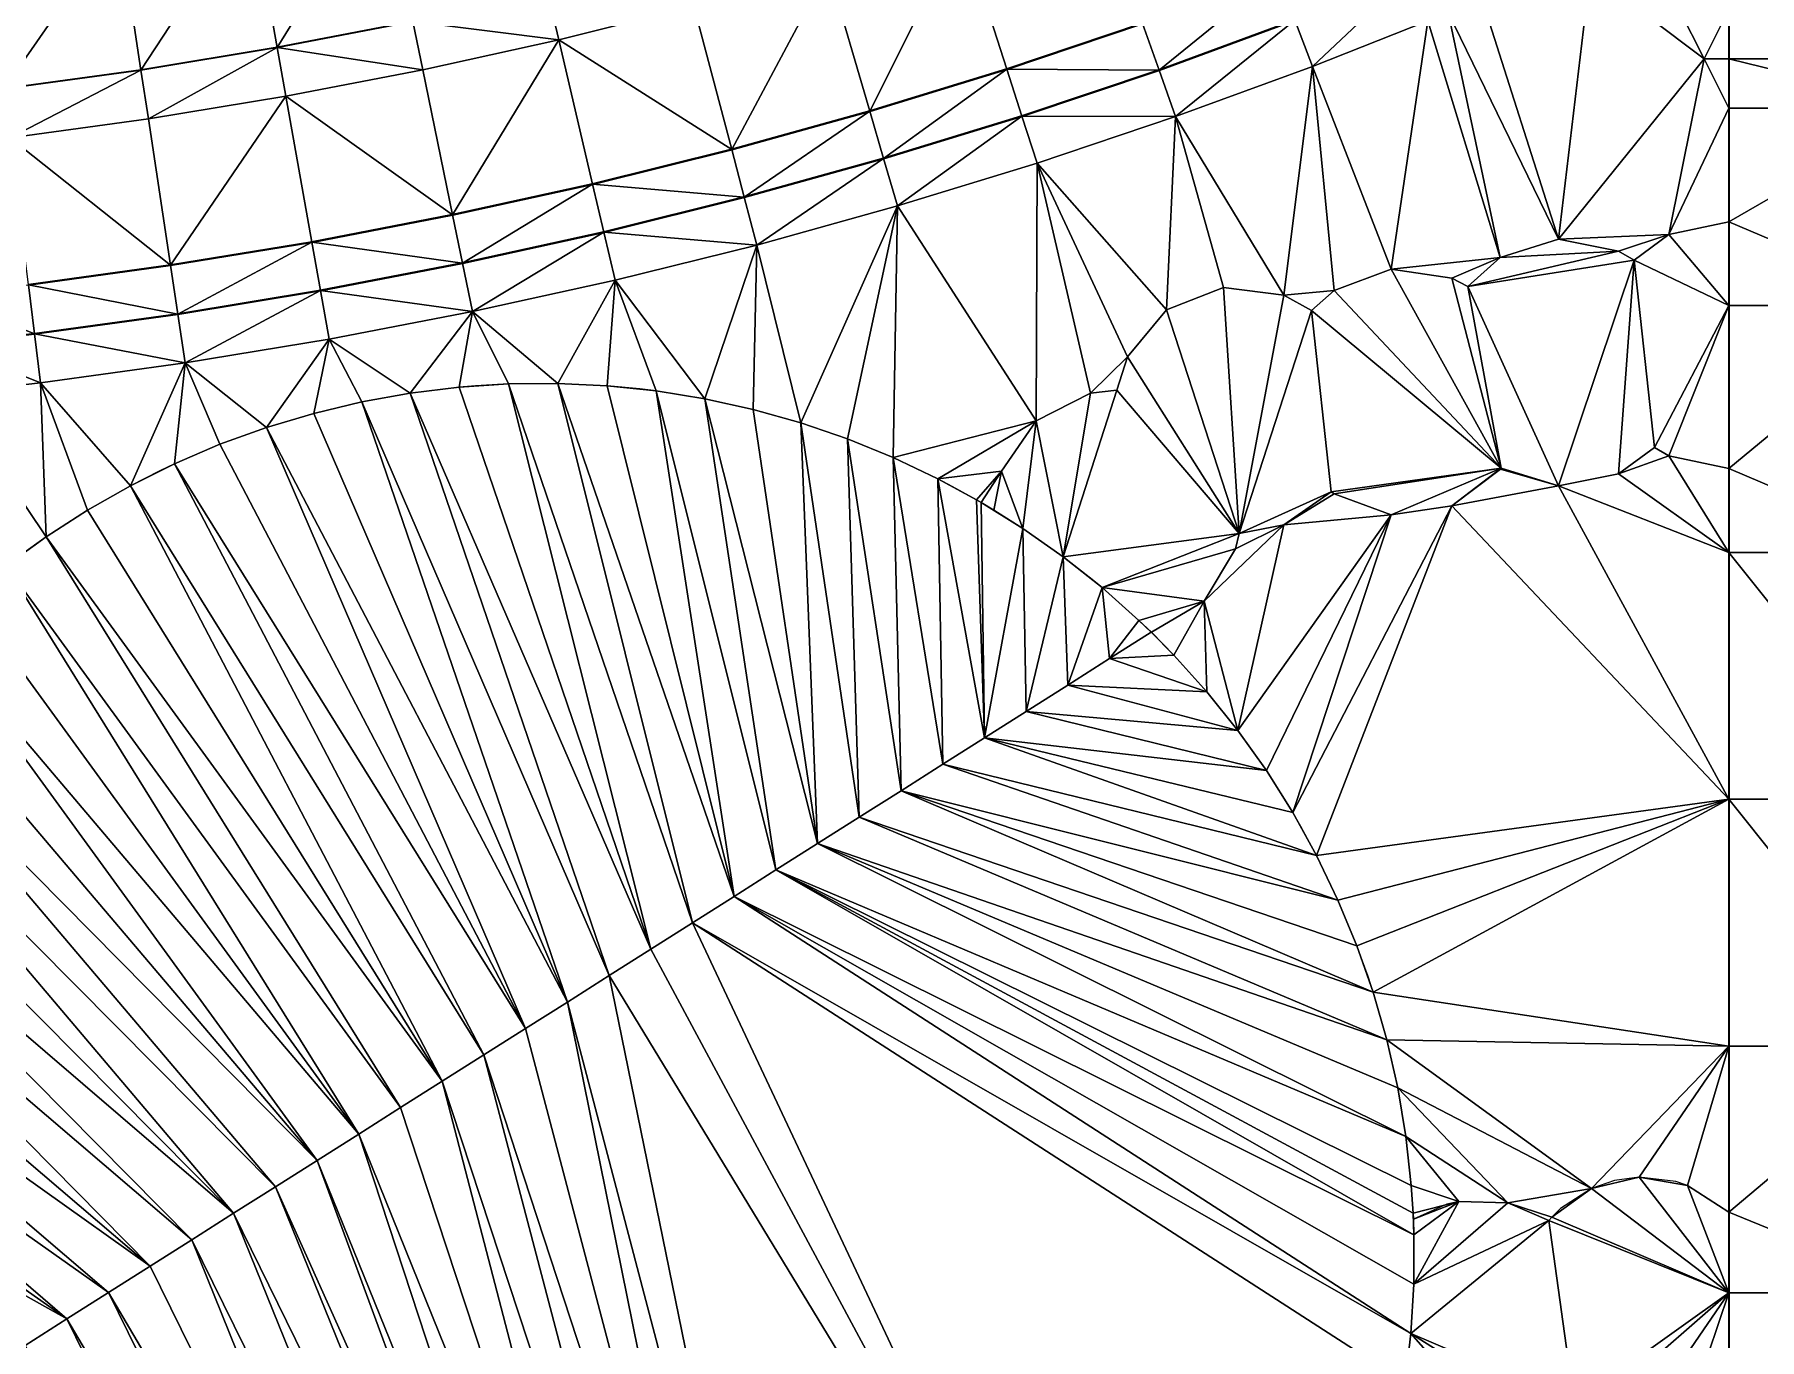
# Model space of a CAD drawing. Header units: metres. Extents: x 246428 to 246884, y 7418966 to 7419490.
# Drawn here: x 246788.31 to 246823.25, y 7419417.67 to 7419444.11 of the extents above; entities that cross this region are included whole.
import ezdxf

# ---------------------------------------------------------------- set-up
doc = ezdxf.new("R2010")
doc.units = ezdxf.units.M
doc.linetypes.add('blank name', pattern=[0])
doc.linetypes.add('HIDDEN', pattern=[9.525, 6.35, -3.175])
doc.layers.add('_12D_UNMAPPED', color=7, linetype='Continuous')
for name, color, linetype, lineweight in [('BATTER', 250, 'HIDDEN', 25), ('DRAINAGE_SWALE', 7, 'CHANNEL_DASHDOT_X4', 40), ('GRADELINES', 250, 'HIDDEN', 25), ('MISC_PATHS', 7, 'Continuous', 35)]:
    doc.layers.add(name, color=color, linetype=linetype, lineweight=lineweight)
doc.styles.get("Standard").update_dxf_attribs({"font": 'romans.shx', "width": 0.65})
doc.linetypes.add('CHANNEL_DASHDOT_X4', pattern='A,6,-1,1,-1,0.004,[">",Standard,S=4,R=0,X=0,Y=-1.7144],0.004,1,-1,6,-1,1,-1', length=20.008)

msp = doc.modelspace()

# ---------------------------------------------------------------- linework, layer by layer
at = {"layer": '_12D_UNMAPPED', "color": 3, "linetype": 'blank name', "lineweight": 0}
for points in [[(246792.698, 7419446.793, 35.954), (246795.364, 7419447.306, 35.979), (246793.225, 7419443.84, 35.894)], [(246795.364, 7419447.306, 35.979), (246795.971, 7419444.368, 35.919), (246793.225, 7419443.84, 35.894)], [(246790.019, 7419446.352, 35.929), (246792.698, 7419446.793, 35.954), (246790.467, 7419443.386, 35.869)], [(246792.698, 7419446.793, 35.954), (246793.225, 7419443.84, 35.894), (246790.467, 7419443.386, 35.869)], [(246787.33, 7419445.983, 35.904), (246790.019, 7419446.352, 35.929), (246787.697, 7419443.006, 35.844)], [(246790.019, 7419446.352, 35.929), (246790.467, 7419443.386, 35.869), (246787.697, 7419443.006, 35.844)], [(246804.388, 7419445.433, 35.984), (246807.086, 7419446.26, 36.009), (246805.229, 7419442.553, 35.234)], [(246807.086, 7419446.26, 36.009), (246808.004, 7419443.404, 35.259), (246805.229, 7419442.553, 35.234)], [(246807.086, 7419446.26, 36.009), (246810.756, 7419444.33, 35.284), (246808.004, 7419443.404, 35.259)], [(246801.668, 7419444.678, 35.959), (246804.388, 7419445.433, 35.984), (246802.432, 7419441.777, 35.209)], [(246804.388, 7419445.433, 35.984), (246805.229, 7419442.553, 35.234), (246802.432, 7419441.777, 35.209)], [(246811.088, 7419443.386, 35.304), (246810.756, 7419444.33, 35.284), (246813.482, 7419445.329, 35.309)], [(246811.088, 7419443.386, 35.304), (246813.482, 7419445.329, 35.309), (246813.839, 7419444.395, 35.329)], [(246813.839, 7419444.395, 35.329), (246816.156, 7419445.31, 35.35), (246814.195, 7419443.461, 35.579)], [(246816.156, 7419445.31, 35.35), (246816.534, 7419444.384, 35.6), (246814.195, 7419443.461, 35.579)], [(246819.823, 7419445.354, 35.728), (246819.18, 7419439.959, 35.921), (246817.636, 7419444.816, 35.616)], [(246822.127, 7419443.614, 35.98), (246819.18, 7419439.959, 35.921), (246819.823, 7419445.354, 35.728)], [(246821.627, 7419444.614, 35.969), (246822.127, 7419443.614, 35.98), (246819.823, 7419445.354, 35.728)], [(246795.971, 7419444.368, 35.919), (246798.701, 7419444.97, 35.944), (246798.929, 7419443.996, 35.934)], [(246798.701, 7419444.97, 35.944), (246801.668, 7419444.678, 35.959), (246798.929, 7419443.996, 35.934)], [(246798.929, 7419443.996, 35.934), (246801.668, 7419444.678, 35.959), (246802.432, 7419441.777, 35.209)], [(246817.636, 7419444.816, 35.616), (246819.18, 7419439.959, 35.921), (246816.943, 7419444.552, 35.604)], [(246817.636, 7419444.816, 35.616), (246819.18, 7419439.959, 35.921), (246817.636, 7419444.816, 35.616)], [(246793.225, 7419443.84, 35.894), (246795.971, 7419444.368, 35.919), (246796.173, 7419443.389, 35.909)], [(246796.173, 7419443.389, 35.909), (246795.971, 7419444.368, 35.919), (246798.929, 7419443.996, 35.934)], [(246808.004, 7419443.404, 35.259), (246810.756, 7419444.33, 35.284), (246811.088, 7419443.386, 35.304)], [(246811.419, 7419442.443, 35.554), (246811.088, 7419443.386, 35.304), (246813.839, 7419444.395, 35.329)], [(246811.419, 7419442.443, 35.554), (246813.839, 7419444.395, 35.329), (246814.195, 7419443.461, 35.579)], [(246816.534, 7419444.384, 35.6), (246815.793, 7419439.351, 35.847), (246814.195, 7419443.461, 35.579)], [(246817.999, 7419439.591, 35.898), (246815.793, 7419439.351, 35.847), (246816.534, 7419444.384, 35.6)], [(246816.943, 7419444.552, 35.604), (246817.999, 7419439.591, 35.898), (246816.534, 7419444.385, 35.6)], [(246816.534, 7419444.385, 35.6), (246817.999, 7419439.591, 35.898), (246816.534, 7419444.384, 35.6)], [(246819.18, 7419439.959, 35.921), (246817.999, 7419439.591, 35.898), (246816.943, 7419444.552, 35.604)], [(246821.627, 7419444.614, 35.969), (246822.627, 7419444.614, 35.979), (246822.127, 7419443.614, 35.98)], [(246822.627, 7419444.614, 35.979), (246822.627, 7419443.614, 35.985), (246822.127, 7419443.614, 35.98)], [(246826.627, 7419444.614, 36.019), (246826.627, 7419443.614, 36.025), (246822.627, 7419444.614, 35.979)], [(246822.627, 7419444.614, 35.979), (246826.627, 7419443.614, 36.025), (246822.627, 7419443.614, 35.985)], [(246796.779, 7419440.451, 35.159), (246796.173, 7419443.389, 35.909), (246798.929, 7419443.996, 35.934)], [(246796.779, 7419440.451, 35.159), (246798.929, 7419443.996, 35.934), (246799.614, 7419441.076, 35.184)], [(246798.929, 7419443.996, 35.934), (246802.432, 7419441.777, 35.209), (246799.614, 7419441.076, 35.184)], [(246790.467, 7419443.386, 35.869), (246793.225, 7419443.84, 35.894), (246790.616, 7419442.397, 35.859)], [(246793.225, 7419443.84, 35.894), (246793.401, 7419442.856, 35.884), (246790.616, 7419442.397, 35.859)], [(246793.225, 7419443.84, 35.894), (246796.173, 7419443.389, 35.909), (246793.401, 7419442.856, 35.884)], [(246787.697, 7419443.006, 35.844), (246790.467, 7419443.386, 35.869), (246787.82, 7419442.014, 35.834)], [(246790.467, 7419443.386, 35.869), (246790.616, 7419442.397, 35.859), (246787.82, 7419442.014, 35.834)], [(246796.173, 7419443.389, 35.909), (246796.779, 7419440.451, 35.159), (246793.401, 7419442.856, 35.884)], [(246805.229, 7419442.553, 35.234), (246808.004, 7419443.404, 35.259), (246805.509, 7419441.593, 35.254)], [(246808.004, 7419443.404, 35.259), (246808.31, 7419442.452, 35.279), (246805.509, 7419441.593, 35.254)], [(246808.004, 7419443.404, 35.259), (246811.088, 7419443.386, 35.304), (246808.31, 7419442.452, 35.279)], [(246808.31, 7419442.452, 35.279), (246811.088, 7419443.386, 35.304), (246811.419, 7419442.443, 35.554)], [(246813.619, 7419438.824, 35.796), (246811.419, 7419442.443, 35.554), (246814.195, 7419443.461, 35.579)], [(246814.633, 7419438.923, 35.821), (246813.619, 7419438.824, 35.796), (246814.195, 7419443.461, 35.579)], [(246815.793, 7419439.351, 35.847), (246814.633, 7419438.923, 35.821), (246814.195, 7419443.461, 35.579)], [(246821.417, 7419440.055, 35.971), (246819.18, 7419439.959, 35.921), (246822.127, 7419443.614, 35.98)], [(246821.417, 7419440.055, 35.971), (246822.127, 7419443.614, 35.98), (246822.627, 7419442.614, 35.991)], [(246822.127, 7419443.614, 35.98), (246822.627, 7419443.614, 35.985), (246822.627, 7419442.614, 35.991)], [(246822.627, 7419443.614, 35.985), (246826.627, 7419443.614, 36.025), (246826.627, 7419442.637, 36.031)], [(246822.627, 7419443.614, 35.985), (246822.627, 7419442.614, 35.991), (246822.627, 7419442.614, 35.991)], [(246822.627, 7419442.614, 35.991), (246822.627, 7419443.614, 35.985), (246826.627, 7419442.637, 36.031)], [(246793.401, 7419442.856, 35.884), (246791.064, 7419439.431, 35.109), (246790.616, 7419442.397, 35.859)], [(246793.928, 7419439.902, 35.134), (246791.064, 7419439.431, 35.109), (246793.401, 7419442.856, 35.884)], [(246796.779, 7419440.451, 35.159), (246793.928, 7419439.902, 35.134), (246793.401, 7419442.856, 35.884)], [(246822.627, 7419440.312, 36.006), (246821.417, 7419440.055, 35.971), (246822.627, 7419442.614, 35.991)], [(246822.627, 7419442.614, 35.991), (246821.417, 7419440.055, 35.971), (246822.627, 7419442.614, 35.991)], [(246826.627, 7419442.614, 36.031), (246822.627, 7419442.614, 35.991), (246826.627, 7419442.637, 36.031)], [(246822.627, 7419442.614, 35.991), (246822.627, 7419442.614, 35.991), (246826.627, 7419442.637, 36.031)], [(246826.627, 7419438.614, 36.057), (246822.627, 7419440.312, 36.006), (246826.627, 7419442.614, 36.031)], [(246826.627, 7419442.614, 36.031), (246822.627, 7419440.312, 36.006), (246822.627, 7419442.614, 35.991)], [(246822.627, 7419442.614, 35.991), (246822.627, 7419442.614, 35.991), (246822.627, 7419442.614, 35.991)], [(246790.616, 7419442.397, 35.859), (246791.064, 7419439.431, 35.109), (246787.82, 7419442.014, 35.834)], [(246802.432, 7419441.777, 35.209), (246805.229, 7419442.553, 35.234), (246802.686, 7419440.809, 35.229)], [(246805.229, 7419442.553, 35.234), (246805.509, 7419441.593, 35.254), (246802.686, 7419440.809, 35.229)], [(246805.509, 7419441.593, 35.254), (246808.31, 7419442.452, 35.279), (246805.79, 7419440.633, 35.504)], [(246808.31, 7419442.452, 35.279), (246808.617, 7419441.5, 35.529), (246805.79, 7419440.633, 35.504)], [(246808.31, 7419442.452, 35.279), (246811.419, 7419442.443, 35.554), (246808.617, 7419441.5, 35.529)], [(246811.419, 7419442.443, 35.554), (246811.24, 7419438.527, 35.742), (246808.617, 7419441.5, 35.529)], [(246812.391, 7419438.979, 35.768), (246811.24, 7419438.527, 35.742), (246811.419, 7419442.443, 35.554)], [(246813.619, 7419438.824, 35.796), (246812.391, 7419438.979, 35.768), (246811.419, 7419442.443, 35.554)], [(246791.064, 7419439.431, 35.109), (246788.188, 7419439.036, 35.084), (246787.82, 7419442.014, 35.834)], [(246799.614, 7419441.076, 35.184), (246802.432, 7419441.777, 35.209), (246802.686, 7419440.809, 35.229)], [(246805.509, 7419441.593, 35.254), (246802.94, 7419439.842, 35.479), (246802.686, 7419440.809, 35.229)], [(246802.94, 7419439.842, 35.479), (246805.509, 7419441.593, 35.254), (246805.79, 7419440.633, 35.504)], [(246808.617, 7419441.5, 35.529), (246808.596, 7419436.282, 35.674), (246805.79, 7419440.633, 35.504)], [(246809.699, 7419436.842, 35.702), (246808.596, 7419436.282, 35.674), (246808.617, 7419441.5, 35.529)], [(246810.446, 7419437.578, 35.722), (246809.699, 7419436.842, 35.702), (246808.617, 7419441.5, 35.529)], [(246811.24, 7419438.527, 35.742), (246810.446, 7419437.578, 35.722), (246808.617, 7419441.5, 35.529)], [(246796.981, 7419439.471, 35.179), (246796.779, 7419440.451, 35.159), (246799.614, 7419441.076, 35.184)], [(246799.843, 7419440.102, 35.204), (246796.981, 7419439.471, 35.179), (246799.614, 7419441.076, 35.184)], [(246799.843, 7419440.102, 35.204), (246799.614, 7419441.076, 35.184), (246802.686, 7419440.809, 35.229)], [(246802.94, 7419439.842, 35.479), (246799.843, 7419440.102, 35.204), (246802.686, 7419440.809, 35.229)], [(246803.83, 7419436.238, 35.573), (246802.94, 7419439.842, 35.479), (246805.79, 7419440.633, 35.504)], [(246804.776, 7419435.913, 35.588), (246803.83, 7419436.238, 35.573), (246805.79, 7419440.633, 35.504)], [(246805.702, 7419435.536, 35.603), (246804.776, 7419435.913, 35.588), (246805.79, 7419440.633, 35.504)], [(246808.596, 7419436.282, 35.674), (246805.702, 7419435.536, 35.603), (246805.79, 7419440.633, 35.504)], [(246793.928, 7419439.902, 35.134), (246796.779, 7419440.451, 35.159), (246796.981, 7419439.471, 35.179)], [(246822.627, 7419440.312, 36.006), (246822.627, 7419438.614, 36.017), (246821.417, 7419440.055, 35.971)], [(246826.627, 7419438.614, 36.057), (246822.627, 7419438.614, 36.017), (246822.627, 7419440.312, 36.006)], [(246791.064, 7419439.431, 35.109), (246793.928, 7419439.902, 35.134), (246791.213, 7419438.442, 35.129)], [(246793.928, 7419439.902, 35.134), (246794.104, 7419438.918, 35.154), (246791.213, 7419438.442, 35.129)], [(246793.928, 7419439.902, 35.134), (246796.981, 7419439.471, 35.179), (246794.104, 7419438.918, 35.154)], [(246796.981, 7419439.471, 35.179), (246799.843, 7419440.102, 35.204), (246797.183, 7419438.492, 35.429)], [(246797.183, 7419438.492, 35.429), (246799.843, 7419440.102, 35.204), (246800.071, 7419439.129, 35.454)], [(246799.843, 7419440.102, 35.204), (246802.94, 7419439.842, 35.479), (246800.071, 7419439.129, 35.454)], [(246800.071, 7419439.129, 35.454), (246802.94, 7419439.842, 35.479), (246801.891, 7419436.724, 35.545)], [(246802.94, 7419439.842, 35.479), (246802.867, 7419436.508, 35.559), (246801.891, 7419436.724, 35.545)], [(246802.94, 7419439.842, 35.479), (246803.83, 7419436.238, 35.573), (246802.867, 7419436.508, 35.559)], [(246819.18, 7419439.959, 35.921), (246820.392, 7419439.716, 35.952), (246817.999, 7419439.591, 35.898)], [(246821.417, 7419440.055, 35.971), (246820.392, 7419439.716, 35.952), (246819.18, 7419439.959, 35.921)], [(246821.417, 7419440.055, 35.971), (246820.711, 7419439.533, 35.96), (246820.392, 7419439.716, 35.952)], [(246821.417, 7419440.055, 35.971), (246822.627, 7419438.614, 36.017), (246820.711, 7419439.533, 35.96)], [(246788.188, 7419439.036, 35.084), (246791.064, 7419439.431, 35.109), (246791.213, 7419438.442, 35.129)], [(246794.104, 7419438.918, 35.154), (246796.981, 7419439.471, 35.179), (246797.183, 7419438.492, 35.429)], [(246817.999, 7419439.591, 35.898), (246817.017, 7419439.169, 35.876), (246815.793, 7419439.351, 35.847)], [(246817.999, 7419439.591, 35.898), (246817.342, 7419439.004, 35.885), (246817.017, 7419439.169, 35.876)], [(246820.392, 7419439.716, 35.952), (246820.711, 7419439.533, 35.96), (246817.342, 7419439.004, 35.885)], [(246817.999, 7419439.591, 35.898), (246820.392, 7419439.716, 35.952), (246817.342, 7419439.004, 35.885)], [(246817.342, 7419439.004, 35.885), (246820.711, 7419439.533, 35.96), (246819.18, 7419434.966, 35.956)], [(246820.711, 7419439.533, 35.96), (246820.392, 7419435.209, 35.99), (246819.18, 7419434.966, 35.956)], [(246820.711, 7419439.533, 35.96), (246821.125, 7419435.743, 36.006), (246820.392, 7419435.209, 35.99)], [(246820.711, 7419439.533, 35.96), (246822.627, 7419438.614, 36.017), (246821.125, 7419435.743, 36.006)], [(246797.183, 7419438.492, 35.429), (246800.071, 7419439.129, 35.454), (246798.911, 7419437.037, 35.506)], [(246800.071, 7419439.129, 35.454), (246799.91, 7419436.989, 35.518), (246798.911, 7419437.037, 35.506)], [(246800.071, 7419439.129, 35.454), (246800.904, 7419436.885, 35.531), (246799.91, 7419436.989, 35.518)], [(246800.071, 7419439.129, 35.454), (246801.891, 7419436.724, 35.545), (246800.904, 7419436.885, 35.531)], [(246814.633, 7419438.923, 35.821), (246815.793, 7419439.351, 35.847), (246818.018, 7419435.322, 35.92)], [(246815.793, 7419439.351, 35.847), (246817.017, 7419439.169, 35.876), (246818.018, 7419435.322, 35.92)], [(246817.017, 7419439.169, 35.876), (246817.342, 7419439.004, 35.885), (246818.018, 7419435.322, 35.92)], [(246786.374, 7419438.828, 35.068), (246788.188, 7419439.036, 35.084), (246788.31, 7419438.044, 35.104)], [(246786.374, 7419438.828, 35.068), (246788.31, 7419438.044, 35.104), (246786.479, 7419437.833, 35.088)], [(246788.188, 7419439.036, 35.084), (246791.213, 7419438.442, 35.129), (246788.31, 7419438.044, 35.104)], [(246791.213, 7419438.442, 35.129), (246794.104, 7419438.918, 35.154), (246791.362, 7419437.453, 35.379)], [(246794.104, 7419438.918, 35.154), (246794.28, 7419437.933, 35.404), (246791.362, 7419437.453, 35.379)], [(246794.104, 7419438.918, 35.154), (246797.183, 7419438.492, 35.429), (246794.28, 7419437.933, 35.404)], [(246811.24, 7419438.527, 35.742), (246812.391, 7419438.979, 35.768), (246812.711, 7419433.998, 35.765)], [(246812.391, 7419438.979, 35.768), (246813.619, 7419438.824, 35.796), (246812.711, 7419433.998, 35.765)], [(246813.619, 7419438.824, 35.796), (246814.175, 7419438.518, 35.811), (246812.711, 7419433.998, 35.765)], [(246814.633, 7419438.923, 35.821), (246814.175, 7419438.518, 35.811), (246813.619, 7419438.824, 35.796)], [(246814.175, 7419438.518, 35.811), (246814.633, 7419438.923, 35.821), (246818.018, 7419435.322, 35.92)], [(246817.342, 7419439.004, 35.885), (246819.18, 7419434.966, 35.956), (246818.018, 7419435.322, 35.92)], [(246788.31, 7419438.044, 35.104), (246791.213, 7419438.442, 35.129), (246791.362, 7419437.453, 35.379)], [(246794.28, 7419437.933, 35.404), (246797.183, 7419438.492, 35.429), (246795.921, 7419436.842, 35.474)], [(246797.183, 7419438.492, 35.429), (246796.914, 7419436.963, 35.484), (246795.921, 7419436.842, 35.474)], [(246797.183, 7419438.492, 35.429), (246797.911, 7419437.028, 35.495), (246796.914, 7419436.963, 35.484)], [(246797.911, 7419437.028, 35.495), (246797.183, 7419438.492, 35.429), (246798.911, 7419437.037, 35.506)], [(246810.446, 7419437.578, 35.722), (246811.24, 7419438.527, 35.742), (246812.711, 7419433.998, 35.765)], [(246814.175, 7419438.518, 35.811), (246814.576, 7419434.845, 35.82), (246812.711, 7419433.998, 35.765)], [(246814.175, 7419438.518, 35.811), (246818.018, 7419435.322, 35.92), (246814.576, 7419434.845, 35.82)], [(246822.627, 7419438.614, 36.017), (246821.417, 7419435.573, 36.016), (246821.125, 7419435.743, 36.006)], [(246822.627, 7419438.614, 36.017), (246822.627, 7419435.316, 36.038), (246821.417, 7419435.573, 36.016)], [(246822.627, 7419438.614, 36.017), (246826.627, 7419438.614, 36.057), (246822.627, 7419435.316, 36.038)], [(246826.627, 7419438.614, 36.057), (246826.627, 7419433.614, 36.089), (246822.627, 7419435.316, 36.038)], [(246786.479, 7419437.833, 35.088), (246788.31, 7419438.044, 35.104), (246788.433, 7419437.051, 35.354)], [(246788.31, 7419438.044, 35.104), (246791.362, 7419437.453, 35.379), (246788.433, 7419437.051, 35.354)], [(246786.479, 7419437.833, 35.088), (246788.433, 7419437.051, 35.354), (246786.585, 7419436.839, 35.338)], [(246791.362, 7419437.453, 35.379), (246794.28, 7419437.933, 35.404), (246793.007, 7419436.145, 35.448)], [(246794.28, 7419437.933, 35.404), (246793.965, 7419436.432, 35.456), (246793.007, 7419436.145, 35.448)], [(246794.28, 7419437.933, 35.404), (246794.937, 7419436.665, 35.464), (246793.965, 7419436.432, 35.456)], [(246794.28, 7419437.933, 35.404), (246795.921, 7419436.842, 35.474), (246794.937, 7419436.665, 35.464)], [(246788.433, 7419437.051, 35.354), (246791.362, 7419437.453, 35.379), (246790.252, 7419434.967, 35.43)], [(246791.362, 7419437.453, 35.379), (246791.147, 7419435.412, 35.435), (246790.252, 7419434.967, 35.43)], [(246791.362, 7419437.453, 35.379), (246792.067, 7419435.805, 35.441), (246791.147, 7419435.412, 35.435)], [(246791.362, 7419437.453, 35.379), (246793.007, 7419436.145, 35.448), (246792.067, 7419435.805, 35.441)], [(246810.446, 7419437.578, 35.722), (246810.234, 7419436.902, 35.715), (246809.699, 7419436.842, 35.702)], [(246810.234, 7419436.902, 35.715), (246810.446, 7419437.578, 35.722), (246812.711, 7419433.998, 35.765)], [(246786.585, 7419436.839, 35.338), (246788.433, 7419437.051, 35.354), (246788.543, 7419433.93, 35.422)], [(246788.433, 7419437.051, 35.354), (246789.383, 7419434.473, 35.425), (246788.543, 7419433.93, 35.422)], [(246788.433, 7419437.051, 35.354), (246790.252, 7419434.967, 35.43), (246789.383, 7419434.473, 35.425)], [(246796.914, 7419436.963, 35.484), (246797.911, 7419437.028, 35.495), (246800.793, 7419425.578, 35.664)], [(246797.911, 7419437.028, 35.495), (246798.911, 7419437.037, 35.506), (246801.638, 7419426.113, 35.668)], [(246797.911, 7419437.028, 35.495), (246801.638, 7419426.113, 35.668), (246800.793, 7419425.578, 35.664)], [(246798.911, 7419437.037, 35.506), (246799.91, 7419436.989, 35.518), (246802.483, 7419426.648, 35.671)], [(246798.911, 7419437.037, 35.506), (246802.483, 7419426.648, 35.671), (246801.638, 7419426.113, 35.668)], [(246799.91, 7419436.989, 35.518), (246800.904, 7419436.885, 35.531), (246802.483, 7419426.648, 35.671)], [(246786.585, 7419436.839, 35.338), (246788.543, 7419433.93, 35.422), (246787.735, 7419433.341, 35.42)], [(246793.965, 7419436.432, 35.456), (246794.937, 7419436.665, 35.464), (246799.103, 7419424.508, 35.657)], [(246794.937, 7419436.665, 35.464), (246795.921, 7419436.842, 35.474), (246799.948, 7419425.043, 35.661)], [(246794.937, 7419436.665, 35.464), (246799.948, 7419425.043, 35.661), (246799.103, 7419424.508, 35.657)], [(246795.921, 7419436.842, 35.474), (246796.914, 7419436.963, 35.484), (246800.793, 7419425.578, 35.664)], [(246795.921, 7419436.842, 35.474), (246800.793, 7419425.578, 35.664), (246799.948, 7419425.043, 35.661)], [(246800.904, 7419436.885, 35.531), (246801.891, 7419436.724, 35.545), (246803.327, 7419427.183, 35.675)], [(246800.904, 7419436.885, 35.531), (246803.327, 7419427.183, 35.675), (246802.483, 7419426.648, 35.671)], [(246801.891, 7419436.724, 35.545), (246802.867, 7419436.508, 35.559), (246804.172, 7419427.718, 35.678)], [(246801.891, 7419436.724, 35.545), (246804.172, 7419427.718, 35.678), (246803.327, 7419427.183, 35.675)], [(246809.699, 7419436.842, 35.702), (246809.149, 7419433.524, 35.667), (246808.596, 7419436.282, 35.674)], [(246810.234, 7419436.902, 35.715), (246809.149, 7419433.524, 35.667), (246809.699, 7419436.842, 35.702)], [(246809.149, 7419433.524, 35.667), (246810.234, 7419436.902, 35.715), (246812.711, 7419433.998, 35.765)], [(246793.007, 7419436.145, 35.448), (246793.965, 7419436.432, 35.456), (246799.103, 7419424.508, 35.657)], [(246802.867, 7419436.508, 35.559), (246803.83, 7419436.238, 35.573), (246804.172, 7419427.718, 35.678)], [(246793.007, 7419436.145, 35.448), (246798.258, 7419423.973, 35.654), (246792.067, 7419435.805, 35.441)], [(246798.258, 7419423.973, 35.654), (246793.007, 7419436.145, 35.448), (246799.103, 7419424.508, 35.657)], [(246803.83, 7419436.238, 35.573), (246805.017, 7419428.253, 35.682), (246804.172, 7419427.718, 35.678)], [(246803.83, 7419436.238, 35.573), (246804.776, 7419435.913, 35.588), (246805.017, 7419428.253, 35.682)], [(246806.605, 7419435.107, 35.619), (246805.702, 7419435.536, 35.603), (246808.596, 7419436.282, 35.674)], [(246806.605, 7419435.107, 35.619), (246808.596, 7419436.282, 35.674), (246807.897, 7419435.262, 35.646)], [(246808.596, 7419436.282, 35.674), (246808.331, 7419434.099, 35.651), (246807.897, 7419435.262, 35.646)], [(246809.149, 7419433.524, 35.667), (246808.331, 7419434.099, 35.651), (246808.596, 7419436.282, 35.674)], [(246792.067, 7419435.805, 35.441), (246798.258, 7419423.973, 35.654), (246791.147, 7419435.412, 35.435)], [(246804.776, 7419435.913, 35.588), (246805.702, 7419435.536, 35.603), (246805.862, 7419428.788, 35.685)], [(246804.776, 7419435.913, 35.588), (246805.862, 7419428.788, 35.685), (246805.017, 7419428.253, 35.682)], [(246821.125, 7419435.743, 36.006), (246821.417, 7419435.573, 36.016), (246820.392, 7419435.209, 35.99)], [(246791.147, 7419435.412, 35.435), (246797.413, 7419423.438, 35.65), (246790.252, 7419434.967, 35.43)], [(246798.258, 7419423.973, 35.654), (246797.413, 7419423.438, 35.65), (246791.147, 7419435.412, 35.435)], [(246805.702, 7419435.536, 35.603), (246806.605, 7419435.107, 35.619), (246806.707, 7419429.323, 35.689)], [(246805.702, 7419435.536, 35.603), (246806.707, 7419429.323, 35.689), (246805.862, 7419428.788, 35.685)], [(246807.389, 7419434.681, 35.633), (246806.605, 7419435.107, 35.619), (246807.897, 7419435.262, 35.646)], [(246807.482, 7419434.627, 35.635), (246807.389, 7419434.681, 35.633), (246807.897, 7419435.262, 35.646)], [(246807.482, 7419434.627, 35.635), (246807.897, 7419435.262, 35.646), (246807.745, 7419434.471, 35.653)], [(246807.897, 7419435.262, 35.646), (246808.331, 7419434.099, 35.651), (246807.745, 7419434.471, 35.653)], [(246818.018, 7419435.322, 35.92), (246814.633, 7419434.805, 35.822), (246814.576, 7419434.845, 35.82)], [(246818.018, 7419435.322, 35.92), (246815.793, 7419434.377, 35.855), (246814.633, 7419434.805, 35.822)], [(246818.018, 7419435.322, 35.92), (246817.017, 7419434.558, 35.892), (246815.793, 7419434.377, 35.855)], [(246818.018, 7419435.322, 35.92), (246818.004, 7419435.304, 35.919), (246817.017, 7419434.558, 35.892)], [(246818.004, 7419435.304, 35.919), (246819.18, 7419434.966, 35.956), (246817.017, 7419434.558, 35.892)], [(246818.018, 7419435.322, 35.92), (246819.18, 7419434.966, 35.956), (246818.004, 7419435.304, 35.919)], [(246821.417, 7419435.573, 36.016), (246822.627, 7419433.614, 36.049), (246820.392, 7419435.209, 35.99)], [(246822.627, 7419435.316, 36.038), (246822.627, 7419433.614, 36.049), (246821.417, 7419435.573, 36.016)], [(246826.627, 7419433.614, 36.089), (246822.627, 7419433.614, 36.049), (246822.627, 7419435.316, 36.038)], [(246790.252, 7419434.967, 35.43), (246796.569, 7419422.903, 35.647), (246789.383, 7419434.473, 35.425)], [(246797.413, 7419423.438, 35.65), (246796.569, 7419422.903, 35.647), (246790.252, 7419434.967, 35.43)], [(246806.605, 7419435.107, 35.619), (246807.552, 7419429.858, 35.692), (246806.707, 7419429.323, 35.689)], [(246806.605, 7419435.107, 35.619), (246807.389, 7419434.681, 35.633), (246807.552, 7419429.858, 35.692)], [(246819.18, 7419434.966, 35.956), (246822.627, 7419428.614, 36.081), (246817.017, 7419434.558, 35.892)], [(246820.392, 7419435.209, 35.99), (246822.627, 7419433.614, 36.049), (246819.18, 7419434.966, 35.956)], [(246822.627, 7419433.614, 36.049), (246822.627, 7419428.614, 36.081), (246819.18, 7419434.966, 35.956)], [(246807.389, 7419434.681, 35.633), (246807.482, 7419434.627, 35.635), (246807.552, 7419429.858, 35.692)], [(246807.482, 7419434.627, 35.635), (246808.331, 7419434.099, 35.651), (246807.552, 7419429.858, 35.692)], [(246807.482, 7419434.627, 35.635), (246807.745, 7419434.471, 35.653), (246808.331, 7419434.099, 35.651)], [(246814.576, 7419434.845, 35.82), (246813.619, 7419434.173, 35.791), (246812.711, 7419433.998, 35.765)], [(246814.576, 7419434.845, 35.82), (246814.633, 7419434.805, 35.822), (246813.619, 7419434.173, 35.791)], [(246814.633, 7419434.805, 35.822), (246815.793, 7419434.377, 35.855), (246813.619, 7419434.173, 35.791)], [(246814.279, 7419427.474, 35.87), (246813.795, 7419428.349, 35.841), (246817.017, 7419434.558, 35.892)], [(246817.017, 7419434.558, 35.892), (246813.795, 7419428.349, 35.841), (246815.793, 7419434.377, 35.855)], [(246822.627, 7419428.614, 36.081), (246814.279, 7419427.474, 35.87), (246817.017, 7419434.558, 35.892)], [(246789.383, 7419434.473, 35.425), (246796.569, 7419422.903, 35.647), (246788.543, 7419433.93, 35.422)], [(246813.262, 7419429.195, 35.812), (246812.682, 7419430.009, 35.783), (246815.793, 7419434.377, 35.855)], [(246815.793, 7419434.377, 35.855), (246812.682, 7419430.009, 35.783), (246813.619, 7419434.173, 35.791)], [(246813.795, 7419428.349, 35.841), (246813.262, 7419429.195, 35.812), (246815.793, 7419434.377, 35.855)], [(246788.543, 7419433.93, 35.422), (246795.724, 7419422.368, 35.644), (246787.735, 7419433.341, 35.42)], [(246796.569, 7419422.903, 35.647), (246795.724, 7419422.368, 35.644), (246788.543, 7419433.93, 35.422)], [(246807.552, 7419429.858, 35.692), (246808.331, 7419434.099, 35.651), (246808.396, 7419430.393, 35.696)], [(246808.331, 7419434.099, 35.651), (246809.149, 7419433.524, 35.667), (246808.396, 7419430.393, 35.696)], [(246809.933, 7419432.903, 35.684), (246809.149, 7419433.524, 35.667), (246812.711, 7419433.998, 35.765)], [(246809.933, 7419432.903, 35.684), (246812.711, 7419433.998, 35.765), (246812.639, 7419433.686, 35.762)], [(246812.682, 7419430.009, 35.783), (246812.003, 7419432.625, 35.736), (246813.619, 7419434.173, 35.791)], [(246813.619, 7419434.173, 35.791), (246812.003, 7419432.625, 35.736), (246812.639, 7419433.686, 35.762)], [(246812.711, 7419433.998, 35.765), (246813.619, 7419434.173, 35.791), (246812.639, 7419433.686, 35.762)], [(246809.149, 7419433.524, 35.667), (246809.241, 7419430.928, 35.699), (246808.396, 7419430.393, 35.696)], [(246809.149, 7419433.524, 35.667), (246809.933, 7419432.903, 35.684), (246809.241, 7419430.928, 35.699)], [(246812.003, 7419432.625, 35.736), (246809.933, 7419432.903, 35.684), (246812.639, 7419433.686, 35.762)], [(246826.627, 7419433.614, 36.089), (246826.627, 7419428.614, 36.121), (246822.627, 7419433.614, 36.049)], [(246822.627, 7419433.614, 36.049), (246826.627, 7419428.614, 36.121), (246822.627, 7419428.614, 36.081)], [(246787.735, 7419433.341, 35.42), (246794.879, 7419421.833, 35.64), (246786.962, 7419432.707, 35.418)], [(246795.724, 7419422.368, 35.644), (246794.879, 7419421.833, 35.64), (246787.735, 7419433.341, 35.42)], [(246809.933, 7419432.903, 35.684), (246810.086, 7419431.463, 35.703), (246809.241, 7419430.928, 35.699)], [(246809.933, 7419432.903, 35.684), (246810.68, 7419432.239, 35.701), (246810.086, 7419431.463, 35.703)], [(246810.68, 7419432.239, 35.701), (246809.933, 7419432.903, 35.684), (246812.003, 7419432.625, 35.736)], [(246786.962, 7419432.707, 35.418), (246794.879, 7419421.833, 35.64), (246786.226, 7419432.03, 35.418)], [(246810.68, 7419432.239, 35.701), (246812.003, 7419432.625, 35.736), (246810.936, 7419432, 35.706)], [(246812.003, 7419432.625, 35.736), (246811.389, 7419431.534, 35.725), (246810.936, 7419432, 35.706)], [(246812.057, 7419430.79, 35.754), (246811.389, 7419431.534, 35.725), (246812.003, 7419432.625, 35.736)], [(246812.057, 7419430.79, 35.754), (246812.003, 7419432.625, 35.736), (246812.682, 7419430.009, 35.783)], [(246810.68, 7419432.239, 35.701), (246810.931, 7419431.999, 35.706), (246810.086, 7419431.463, 35.703)], [(246810.931, 7419431.999, 35.706), (246810.68, 7419432.239, 35.701), (246810.936, 7419432, 35.706)], [(246786.226, 7419432.03, 35.418), (246794.034, 7419421.298, 35.637), (246785.529, 7419431.313, 35.418)], [(246794.879, 7419421.833, 35.64), (246794.034, 7419421.298, 35.637), (246786.226, 7419432.03, 35.418)], [(246810.931, 7419431.999, 35.706), (246810.931, 7419431.998, 35.706), (246810.086, 7419431.463, 35.703)], [(246810.931, 7419431.998, 35.706), (246811.389, 7419431.534, 35.725), (246810.086, 7419431.463, 35.703)], [(246810.931, 7419431.999, 35.706), (246810.936, 7419432, 35.706), (246810.931, 7419431.998, 35.706)], [(246810.936, 7419432, 35.706), (246811.389, 7419431.534, 35.725), (246810.931, 7419431.998, 35.706)], [(246810.086, 7419431.463, 35.703), (246812.057, 7419430.79, 35.754), (246809.241, 7419430.928, 35.699)], [(246811.389, 7419431.534, 35.725), (246812.057, 7419430.79, 35.754), (246810.086, 7419431.463, 35.703)], [(246785.529, 7419431.313, 35.418), (246794.034, 7419421.298, 35.637), (246784.874, 7419430.558, 35.419)], [(246808.396, 7419430.393, 35.696), (246809.241, 7419430.928, 35.699), (246812.682, 7419430.009, 35.783)], [(246809.241, 7419430.928, 35.699), (246812.057, 7419430.79, 35.754), (246812.682, 7419430.009, 35.783)], [(246784.874, 7419430.558, 35.419), (246793.189, 7419420.763, 35.633), (246784.262, 7419429.767, 35.422)], [(246794.034, 7419421.298, 35.637), (246793.189, 7419420.763, 35.633), (246784.874, 7419430.558, 35.419)], [(246807.552, 7419429.858, 35.692), (246808.396, 7419430.393, 35.696), (246813.262, 7419429.195, 35.812)], [(246813.262, 7419429.195, 35.812), (246808.396, 7419430.393, 35.696), (246812.682, 7419430.009, 35.783)], [(246792.344, 7419420.228, 35.63), (246783.697, 7419428.942, 35.425), (246784.262, 7419429.767, 35.422)], [(246793.189, 7419420.763, 35.633), (246792.344, 7419420.228, 35.63), (246784.262, 7419429.767, 35.422)], [(246806.707, 7419429.323, 35.689), (246807.552, 7419429.858, 35.692), (246814.279, 7419427.474, 35.87)], [(246814.279, 7419427.474, 35.87), (246807.552, 7419429.858, 35.692), (246813.795, 7419428.349, 35.841)], [(246813.795, 7419428.349, 35.841), (246807.552, 7419429.858, 35.692), (246813.262, 7419429.195, 35.812)], [(246805.862, 7419428.788, 35.685), (246806.707, 7419429.323, 35.689), (246814.713, 7419426.573, 35.899)], [(246814.713, 7419426.573, 35.899), (246806.707, 7419429.323, 35.689), (246814.279, 7419427.474, 35.87)], [(246783.697, 7419428.942, 35.425), (246792.344, 7419420.228, 35.63), (246783.178, 7419428.087, 35.429)], [(246805.017, 7419428.253, 35.682), (246805.862, 7419428.788, 35.685), (246815.425, 7419424.705, 35.957)], [(246815.425, 7419424.705, 35.957), (246805.862, 7419428.788, 35.685), (246815.096, 7419425.649, 35.928)], [(246815.096, 7419425.649, 35.928), (246805.862, 7419428.788, 35.685), (246814.713, 7419426.573, 35.899)], [(246822.627, 7419428.614, 36.081), (246814.713, 7419426.573, 35.899), (246814.279, 7419427.474, 35.87)], [(246822.627, 7419428.614, 36.081), (246815.096, 7419425.649, 35.928), (246814.713, 7419426.573, 35.899)], [(246822.627, 7419428.614, 36.081), (246815.425, 7419424.705, 35.957), (246815.096, 7419425.649, 35.928)], [(246822.627, 7419428.614, 36.081), (246822.627, 7419423.614, 36.113), (246815.425, 7419424.705, 35.957)], [(246826.627, 7419423.614, 36.153), (246822.627, 7419423.614, 36.113), (246822.627, 7419428.614, 36.081)], [(246826.627, 7419428.614, 36.121), (246826.627, 7419423.614, 36.153), (246822.627, 7419428.614, 36.081)], [(246805.017, 7419428.253, 35.682), (246815.701, 7419423.744, 35.986), (246804.172, 7419427.718, 35.678)], [(246815.701, 7419423.744, 35.986), (246805.017, 7419428.253, 35.682), (246815.425, 7419424.705, 35.957)], [(246783.178, 7419428.087, 35.429), (246791.5, 7419419.693, 35.626), (246782.709, 7419427.204, 35.434)], [(246792.344, 7419420.228, 35.63), (246791.5, 7419419.693, 35.626), (246783.178, 7419428.087, 35.429)], [(246804.172, 7419427.718, 35.678), (246816.088, 7419421.783, 36.044), (246803.327, 7419427.183, 35.675)], [(246815.701, 7419423.744, 35.986), (246815.922, 7419422.769, 36.015), (246804.172, 7419427.718, 35.678)], [(246815.922, 7419422.769, 36.015), (246816.088, 7419421.783, 36.044), (246804.172, 7419427.718, 35.678)], [(246782.709, 7419427.204, 35.434), (246790.655, 7419419.158, 35.623), (246782.291, 7419426.296, 35.44)], [(246791.5, 7419419.693, 35.626), (246790.655, 7419419.158, 35.623), (246782.709, 7419427.204, 35.434)], [(246803.327, 7419427.183, 35.675), (246816.252, 7419419.791, 36.096), (246802.483, 7419426.648, 35.671)], [(246816.198, 7419420.789, 36.073), (246816.235, 7419420.232, 36.089), (246803.327, 7419427.183, 35.675)], [(246816.235, 7419420.232, 36.089), (246816.252, 7419419.791, 36.096), (246803.327, 7419427.183, 35.675)], [(246816.088, 7419421.783, 36.044), (246816.198, 7419420.789, 36.073), (246803.327, 7419427.183, 35.675)], [(246802.483, 7419426.648, 35.671), (246816.19, 7419417.793, 36.127), (246801.638, 7419426.113, 35.668)], [(246816.249, 7419418.791, 36.112), (246816.19, 7419417.793, 36.127), (246802.483, 7419426.648, 35.671)], [(246816.252, 7419419.791, 36.096), (246816.249, 7419418.791, 36.112), (246802.483, 7419426.648, 35.671)], [(246782.291, 7419426.296, 35.44), (246790.655, 7419419.158, 35.623), (246781.924, 7419425.366, 35.447)], [(246801.638, 7419426.113, 35.668), (246809.614, 7419409.156, 36.202), (246800.793, 7419425.578, 35.664)], [(246816.19, 7419417.793, 36.127), (246816.074, 7419416.8, 36.143), (246801.638, 7419426.113, 35.668)], [(246816.074, 7419416.8, 36.143), (246809.614, 7419409.156, 36.202), (246801.638, 7419426.113, 35.668)], [(246800.793, 7419425.578, 35.664), (246809.614, 7419409.156, 36.202), (246799.948, 7419425.043, 35.661)], [(246781.924, 7419425.366, 35.447), (246789.81, 7419418.623, 35.619), (246781.611, 7419424.416, 35.454)], [(246790.655, 7419419.158, 35.623), (246789.81, 7419418.623, 35.619), (246781.924, 7419425.366, 35.447)], [(246799.948, 7419425.043, 35.661), (246803.404, 7419408.121, 36.116), (246799.103, 7419424.508, 35.657)], [(246809.614, 7419409.156, 36.202), (246803.404, 7419408.121, 36.116), (246799.948, 7419425.043, 35.661)], [(246788.965, 7419418.088, 35.616), (246781.351, 7419423.451, 35.463), (246781.611, 7419424.416, 35.454)], [(246789.81, 7419418.623, 35.619), (246788.965, 7419418.088, 35.616), (246781.611, 7419424.416, 35.454)], [(246802.408, 7419408.201, 36.095), (246798.258, 7419423.973, 35.654), (246799.103, 7419424.508, 35.657)], [(246803.404, 7419408.121, 36.116), (246802.408, 7419408.201, 36.095), (246799.103, 7419424.508, 35.657)], [(246822.627, 7419423.614, 36.113), (246815.701, 7419423.744, 35.986), (246815.425, 7419424.705, 35.957)], [(246797.413, 7419423.438, 35.65), (246798.258, 7419423.973, 35.654), (246802.408, 7419408.201, 36.095)], [(246815.701, 7419423.744, 35.986), (246822.627, 7419423.614, 36.113), (246819.845, 7419420.733, 36.116)], [(246815.922, 7419422.769, 36.015), (246815.701, 7419423.744, 35.986), (246819.845, 7419420.733, 36.116)], [(246781.147, 7419422.472, 35.472), (246781.351, 7419423.451, 35.463), (246788.965, 7419418.088, 35.616)], [(246796.569, 7419422.903, 35.647), (246797.413, 7419423.438, 35.65), (246801.408, 7419408.21, 36.075)], [(246801.408, 7419408.21, 36.075), (246797.413, 7419423.438, 35.65), (246802.408, 7419408.201, 36.095)], [(246822.627, 7419423.614, 36.113), (246820.812, 7419420.959, 36.122), (246819.845, 7419420.733, 36.116)], [(246822.627, 7419423.614, 36.113), (246821.791, 7419420.791, 36.128), (246820.812, 7419420.959, 36.122)], [(246822.627, 7419423.614, 36.113), (246822.627, 7419420.254, 36.135), (246821.791, 7419420.791, 36.128)], [(246822.627, 7419423.614, 36.113), (246826.627, 7419423.614, 36.153), (246822.627, 7419420.254, 36.135)], [(246826.627, 7419423.614, 36.153), (246826.627, 7419418.614, 36.185), (246822.627, 7419420.254, 36.135)], [(246795.724, 7419422.368, 35.644), (246796.569, 7419422.903, 35.647), (246800.41, 7419408.147, 36.054)], [(246800.41, 7419408.147, 36.054), (246796.569, 7419422.903, 35.647), (246801.408, 7419408.21, 36.075)], [(246815.922, 7419422.769, 36.015), (246819.845, 7419420.733, 36.116), (246818.152, 7419420.44, 36.104)], [(246816.088, 7419421.783, 36.044), (246815.922, 7419422.769, 36.015), (246818.152, 7419420.44, 36.104)], [(246781.147, 7419422.472, 35.472), (246788.965, 7419418.088, 35.616), (246788.12, 7419417.553, 35.612)], [(246794.879, 7419421.833, 35.64), (246795.724, 7419422.368, 35.644), (246800.41, 7419408.147, 36.054)], [(246794.034, 7419421.298, 35.637), (246794.879, 7419421.833, 35.64), (246799.42, 7419408.013, 36.034)], [(246799.42, 7419408.013, 36.034), (246794.879, 7419421.833, 35.64), (246800.41, 7419408.147, 36.054)], [(246816.088, 7419421.783, 36.044), (246818.152, 7419420.44, 36.104), (246817.159, 7419420.467, 36.097)], [(246816.198, 7419420.789, 36.073), (246816.088, 7419421.783, 36.044), (246817.159, 7419420.467, 36.097)], [(246793.189, 7419420.763, 35.633), (246794.034, 7419421.298, 35.637), (246798.956, 7419407.926, 36.024)], [(246798.956, 7419407.926, 36.024), (246794.034, 7419421.298, 35.637), (246799.42, 7419408.013, 36.034)], [(246820.812, 7419420.959, 36.122), (246822.627, 7419418.614, 36.145), (246819.845, 7419420.733, 36.116)], [(246821.791, 7419420.791, 36.128), (246822.627, 7419418.614, 36.145), (246820.812, 7419420.959, 36.122)], [(246793.189, 7419420.763, 35.633), (246798.441, 7419407.809, 36.02), (246792.344, 7419420.228, 35.63)], [(246798.441, 7419407.809, 36.02), (246793.189, 7419420.763, 35.633), (246798.956, 7419407.926, 36.024)], [(246816.235, 7419420.232, 36.089), (246816.198, 7419420.789, 36.073), (246817.159, 7419420.467, 36.097)], [(246819.845, 7419420.733, 36.116), (246819.042, 7419420.148, 36.11), (246818.152, 7419420.44, 36.104)], [(246819.845, 7419420.733, 36.116), (246822.627, 7419418.614, 36.145), (246819.042, 7419420.148, 36.11)], [(246822.627, 7419420.254, 36.135), (246822.627, 7419418.614, 36.145), (246821.791, 7419420.791, 36.128)], [(246792.344, 7419420.228, 35.63), (246797.479, 7419407.536, 36.011), (246791.5, 7419419.693, 35.626)], [(246798.441, 7419407.809, 36.02), (246797.479, 7419407.536, 36.011), (246792.344, 7419420.228, 35.63)], [(246816.235, 7419420.232, 36.089), (246817.159, 7419420.467, 36.097), (246816.241, 7419420.109, 36.091)], [(246816.235, 7419420.232, 36.089), (246816.241, 7419420.109, 36.091), (246816.252, 7419419.791, 36.096)], [(246817.159, 7419420.467, 36.097), (246816.252, 7419419.791, 36.096), (246816.241, 7419420.109, 36.091)], [(246818.152, 7419420.44, 36.104), (246816.249, 7419418.791, 36.112), (246817.159, 7419420.467, 36.097)], [(246816.249, 7419418.791, 36.112), (246816.252, 7419419.791, 36.096), (246817.159, 7419420.467, 36.097)], [(246818.982, 7419420.08, 36.109), (246816.249, 7419418.791, 36.112), (246818.152, 7419420.44, 36.104)], [(246819.042, 7419420.148, 36.11), (246818.982, 7419420.08, 36.109), (246818.152, 7419420.44, 36.104)], [(246826.627, 7419418.614, 36.185), (246822.627, 7419418.614, 36.145), (246822.627, 7419420.254, 36.135)], [(246816.19, 7419417.793, 36.127), (246818.982, 7419420.08, 36.109), (246819.494, 7419416.384, 36.156)], [(246816.19, 7419417.793, 36.127), (246816.249, 7419418.791, 36.112), (246818.982, 7419420.08, 36.109)], [(246819.042, 7419420.148, 36.11), (246822.627, 7419418.614, 36.145), (246818.982, 7419420.08, 36.109)], [(246818.982, 7419420.08, 36.109), (246822.627, 7419418.614, 36.145), (246819.494, 7419416.384, 36.156)], [(246791.5, 7419419.693, 35.626), (246796.539, 7419407.195, 36.003), (246790.655, 7419419.158, 35.623)], [(246797.479, 7419407.536, 36.011), (246796.539, 7419407.195, 36.003), (246791.5, 7419419.693, 35.626)], [(246790.655, 7419419.158, 35.623), (246796.539, 7419407.195, 36.003), (246789.81, 7419418.623, 35.619)], [(246789.81, 7419418.623, 35.619), (246795.626, 7419406.787, 35.995), (246788.965, 7419418.088, 35.616)], [(246796.539, 7419407.195, 36.003), (246795.626, 7419406.787, 35.995), (246789.81, 7419418.623, 35.619)], [(246822.627, 7419418.614, 36.145), (246819.845, 7419416.188, 36.156), (246819.494, 7419416.384, 36.156)], [(246822.627, 7419418.614, 36.145), (246820.812, 7419415.961, 36.157), (246819.845, 7419416.188, 36.156)], [(246822.627, 7419418.614, 36.145), (246821.791, 7419416.13, 36.157), (246820.812, 7419415.961, 36.157)], [(246822.627, 7419418.614, 36.145), (246822.627, 7419416.666, 36.157), (246821.791, 7419416.13, 36.157)], [(246822.627, 7419418.614, 36.145), (246826.627, 7419418.614, 36.185), (246822.627, 7419416.666, 36.157)], [(246822.627, 7419416.666, 36.157), (246826.627, 7419418.614, 36.185), (246826.627, 7419415.827, 36.203)], [(246788.965, 7419418.088, 35.616), (246794.745, 7419406.315, 35.986), (246788.12, 7419417.553, 35.612)], [(246795.626, 7419406.787, 35.995), (246794.745, 7419406.315, 35.986), (246788.965, 7419418.088, 35.616)], [(246816.074, 7419416.8, 36.143), (246816.19, 7419417.793, 36.127), (246818.152, 7419415.568, 36.155)], [(246816.19, 7419417.793, 36.127), (246819.056, 7419415.979, 36.156), (246818.152, 7419415.568, 36.155)], [(246816.19, 7419417.793, 36.127), (246819.494, 7419416.384, 36.156), (246819.056, 7419415.979, 36.156)]]:
    msp.add_3dface(points, dxfattribs=at)
at = {"layer": 'BATTER'}
for points in [[(246821.627, 7419450.352, 36.085), (246821.627, 7419448.614, 36.032), (246821.627, 7419448.551, 36.03), (246821.627, 7419448.551, 36.03), (246821.627, 7419447.261, 36.005), (246821.627, 7419447.261, 36.005), (246821.627, 7419445.261, 35.965), (246821.627, 7419445.261, 35.965), (246821.627, 7419445.261, 35.965), (246821.627, 7419444.614, 35.969), (246821.627, 7419444.614, 35.969), (246822.127, 7419443.614, 35.98), (246822.627, 7419442.614, 35.991)], [(246819.823, 7419445.354, 35.728), (246817.636, 7419444.816, 35.616), (246817.636, 7419444.816, 35.616), (246817.5, 7419444.784, 35.609), (246817.5, 7419444.784, 35.609), (246816.943, 7419444.552, 35.604), (246816.534, 7419444.385, 35.6), (246816.534, 7419444.384, 35.6), (246814.195, 7419443.461, 35.579), (246811.419, 7419442.443, 35.554), (246808.617, 7419441.5, 35.529), (246805.79, 7419440.633, 35.504), (246802.94, 7419439.842, 35.479), (246800.071, 7419439.129, 35.454), (246797.183, 7419438.492, 35.429), (246794.28, 7419437.933, 35.404), (246791.362, 7419437.453, 35.379), (246788.433, 7419437.051, 35.354), (246786.585, 7419436.839, 35.338), (246786.585, 7419436.839, 35.338), (246785.493, 7419436.728, 35.329), (246782.547, 7419436.485, 35.304), (246781.957, 7419436.445, 35.299)], [(246801.668, 7419444.678, 35.959), (246798.929, 7419443.996, 35.934), (246796.173, 7419443.389, 35.909), (246793.401, 7419442.856, 35.884), (246790.616, 7419442.397, 35.859), (246787.82, 7419442.014, 35.834)]]:
    msp.add_polyline3d(points, dxfattribs=at)
at = {"layer": 'DRAINAGE_SWALE'}
for points in [[(246820.019, 7419448.073, 35.37), (246819.86, 7419448.001, 35.369), (246819.86, 7419448.001, 35.369), (246819.573, 7419447.871, 35.366), (246818.848, 7419447.545, 35.359), (246818.848, 7419447.545, 35.359), (246816.851, 7419446.681, 35.34), (246816.851, 7419446.681, 35.34), (246816.726, 7419446.628, 35.339), (246816.726, 7419446.628, 35.339), (246816.18, 7419446.401, 35.334), (246815.778, 7419446.236, 35.33), (246815.778, 7419446.236, 35.33), (246813.482, 7419445.329, 35.309), (246810.756, 7419444.33, 35.284), (246808.004, 7419443.404, 35.259), (246805.229, 7419442.553, 35.234), (246802.432, 7419441.777, 35.209), (246799.614, 7419441.076, 35.184), (246796.779, 7419440.451, 35.159), (246793.928, 7419439.902, 35.134), (246791.064, 7419439.431, 35.109), (246788.188, 7419439.036, 35.084)], [(246820.432, 7419447.162, 35.39), (246820.274, 7419447.091, 35.389), (246820.273, 7419447.091, 35.389), (246819.986, 7419446.96, 35.386), (246819.254, 7419446.632, 35.379), (246819.254, 7419446.632, 35.379), (246817.239, 7419445.759, 35.36), (246817.239, 7419445.759, 35.36), (246817.113, 7419445.706, 35.359), (246817.113, 7419445.706, 35.359), (246816.562, 7419445.477, 35.354), (246816.156, 7419445.31, 35.35), (246816.156, 7419445.31, 35.35), (246813.839, 7419444.395, 35.329), (246811.088, 7419443.386, 35.304), (246808.31, 7419442.452, 35.279), (246805.509, 7419441.593, 35.254), (246802.686, 7419440.809, 35.229), (246799.843, 7419440.102, 35.204), (246796.981, 7419439.471, 35.179), (246794.104, 7419438.918, 35.154), (246791.213, 7419438.442, 35.129), (246788.31, 7419438.044, 35.104), (246786.479, 7419437.833, 35.088)]]:
    msp.add_polyline3d(points, dxfattribs=at)
at = {"layer": 'GRADELINES'}
for points in [[(246822.627, 7419440.312, 36.007), (246821.417, 7419440.055, 35.971), (246821.417, 7419440.055, 35.971), (246820.711, 7419439.533, 35.96), (246820.711, 7419439.533, 35.96), (246820.711, 7419439.533, 35.96), (246820.392, 7419439.716, 35.952), (246820.392, 7419439.716, 35.952), (246819.18, 7419439.959, 35.921), (246819.18, 7419439.959, 35.921), (246817.999, 7419439.591, 35.898), (246817.999, 7419439.591, 35.898), (246817.342, 7419439.004, 35.885), (246817.342, 7419439.004, 35.885), (246817.342, 7419439.004, 35.885), (246817.017, 7419439.169, 35.876), (246817.017, 7419439.169, 35.876), (246815.793, 7419439.351, 35.847), (246815.793, 7419439.351, 35.847), (246814.633, 7419438.923, 35.821), (246814.633, 7419438.923, 35.821), (246814.175, 7419438.518, 35.811), (246814.175, 7419438.518, 35.811), (246814.175, 7419438.518, 35.811), (246813.619, 7419438.824, 35.796), (246813.619, 7419438.824, 35.796), (246812.391, 7419438.979, 35.768), (246812.391, 7419438.979, 35.768), (246811.24, 7419438.527, 35.742), (246811.24, 7419438.527, 35.742), (246810.446, 7419437.578, 35.722), (246810.446, 7419437.578, 35.722), (246810.234, 7419436.902, 35.715), (246810.234, 7419436.902, 35.715), (246810.234, 7419436.902, 35.715), (246809.699, 7419436.842, 35.702), (246809.699, 7419436.842, 35.702), (246808.596, 7419436.282, 35.674), (246808.596, 7419436.282, 35.674), (246807.897, 7419435.262, 35.646), (246807.897, 7419435.262, 35.646), (246807.745, 7419434.471, 35.653)], [(246816.074, 7419416.8, 36.143), (246816.19, 7419417.793, 36.127), (246816.235, 7419418.458, 36.117), (246816.249, 7419418.791, 36.112), (246816.252, 7419419.791, 36.096), (246816.235, 7419420.232, 36.089), (246816.235, 7419420.232, 36.089), (246816.198, 7419420.789, 36.073), (246816.088, 7419421.783, 36.044), (246815.922, 7419422.769, 36.015), (246815.701, 7419423.744, 35.986), (246815.425, 7419424.705, 35.957), (246815.321, 7419425.022, 35.947), (246815.096, 7419425.649, 35.928), (246814.713, 7419426.573, 35.899), (246814.279, 7419427.474, 35.87), (246813.962, 7419428.06, 35.851), (246813.795, 7419428.349, 35.841), (246813.262, 7419429.195, 35.812), (246812.682, 7419430.009, 35.783), (246812.057, 7419430.79, 35.754), (246811.389, 7419431.534, 35.725), (246810.931, 7419431.999, 35.706), (246810.931, 7419431.999, 35.706), (246810.68, 7419432.239, 35.701), (246810.68, 7419432.239, 35.701), (246809.933, 7419432.903, 35.684), (246809.933, 7419432.903, 35.684), (246809.675, 7419433.115, 35.678), (246809.149, 7419433.524, 35.667), (246809.149, 7419433.524, 35.667), (246808.331, 7419434.099, 35.651), (246808.331, 7419434.099, 35.651), (246807.482, 7419434.627, 35.635), (246807.482, 7419434.627, 35.635), (246807.389, 7419434.681, 35.633), (246807.389, 7419434.681, 35.633), (246807.389, 7419434.681, 35.633), (246806.9, 7419434.953, 35.624), (246806.605, 7419435.107, 35.619), (246806.605, 7419435.107, 35.619), (246805.702, 7419435.536, 35.603), (246805.702, 7419435.536, 35.603), (246804.776, 7419435.913, 35.588), (246804.776, 7419435.913, 35.588), (246803.83, 7419436.238, 35.573), (246803.83, 7419436.238, 35.573), (246802.867, 7419436.508, 35.559), (246802.867, 7419436.508, 35.559), (246801.891, 7419436.724, 35.545), (246801.891, 7419436.724, 35.545), (246800.904, 7419436.885, 35.531), (246800.904, 7419436.885, 35.531), (246800.573, 7419436.926, 35.527), (246799.91, 7419436.989, 35.518), (246799.91, 7419436.989, 35.518), (246798.911, 7419437.037, 35.506), (246798.911, 7419437.037, 35.506), (246797.911, 7419437.028, 35.495), (246797.911, 7419437.028, 35.495), (246797.246, 7419436.991, 35.487), (246796.914, 7419436.963, 35.484), (246796.914, 7419436.963, 35.484), (246795.921, 7419436.842, 35.474), (246795.921, 7419436.842, 35.474), (246794.937, 7419436.665, 35.464), (246794.937, 7419436.665, 35.464), (246793.965, 7419436.432, 35.456), (246793.965, 7419436.432, 35.456), (246793.007, 7419436.145, 35.448), (246793.007, 7419436.145, 35.448), (246792.067, 7419435.805, 35.441), (246792.067, 7419435.805, 35.441), (246791.147, 7419435.412, 35.435), (246791.147, 7419435.412, 35.435), (246790.846, 7419435.269, 35.433), (246790.252, 7419434.967, 35.43), (246790.252, 7419434.967, 35.43), (246789.383, 7419434.473, 35.425), (246789.383, 7419434.473, 35.425), (246788.543, 7419433.93, 35.422), (246788.543, 7419433.93, 35.422), (246788.001, 7419433.542, 35.421)], [(246822.627, 7419435.316, 36.038), (246821.417, 7419435.573, 36.016), (246821.417, 7419435.573, 36.016), (246821.125, 7419435.743, 36.006), (246821.125, 7419435.743, 36.006), (246821.125, 7419435.743, 36.006), (246820.392, 7419435.209, 35.99), (246820.392, 7419435.209, 35.99), (246819.18, 7419434.966, 35.956), (246819.18, 7419434.966, 35.956), (246818.018, 7419435.322, 35.92), (246818.018, 7419435.322, 35.92), (246818.018, 7419435.322, 35.92), (246818.004, 7419435.304, 35.919), (246818.004, 7419435.304, 35.919), (246817.017, 7419434.558, 35.892), (246817.017, 7419434.558, 35.892), (246815.793, 7419434.377, 35.855), (246815.793, 7419434.377, 35.855), (246814.633, 7419434.805, 35.822), (246814.633, 7419434.805, 35.822), (246814.576, 7419434.845, 35.82), (246814.576, 7419434.845, 35.82), (246814.576, 7419434.845, 35.82), (246813.619, 7419434.173, 35.791), (246813.619, 7419434.173, 35.791), (246812.711, 7419433.998, 35.765), (246812.711, 7419433.998, 35.765), (246812.711, 7419433.998, 35.765), (246812.639, 7419433.686, 35.762), (246812.639, 7419433.686, 35.762), (246812.003, 7419432.625, 35.736), (246812.003, 7419432.625, 35.736), (246810.936, 7419432, 35.706), (246810.936, 7419432, 35.706), (246810.931, 7419431.998, 35.7)], [(246810.931, 7419431.998, 35.706), (246810.086, 7419431.463, 35.703), (246809.241, 7419430.928, 35.699), (246808.396, 7419430.393, 35.696), (246807.552, 7419429.858, 35.692), (246806.707, 7419429.323, 35.689), (246805.862, 7419428.788, 35.685), (246805.017, 7419428.253, 35.682), (246804.172, 7419427.718, 35.678), (246803.327, 7419427.183, 35.675), (246802.483, 7419426.648, 35.671), (246801.638, 7419426.113, 35.668), (246800.793, 7419425.578, 35.664), (246799.948, 7419425.043, 35.661), (246799.103, 7419424.508, 35.657), (246798.258, 7419423.973, 35.654), (246797.413, 7419423.438, 35.65), (246796.569, 7419422.903, 35.647), (246795.724, 7419422.368, 35.644), (246794.879, 7419421.833, 35.64), (246794.034, 7419421.298, 35.637), (246793.189, 7419420.763, 35.633), (246792.344, 7419420.228, 35.63), (246791.5, 7419419.693, 35.626), (246790.655, 7419419.158, 35.623), (246789.81, 7419418.623, 35.619), (246788.965, 7419418.088, 35.616), (246788.12, 7419417.553, 35.612)], [(246822.627, 7419420.254, 36.135), (246821.791, 7419420.791, 36.128), (246821.554, 7419420.87, 36.127), (246820.812, 7419420.959, 36.122), (246820.317, 7419420.895, 36.119), (246819.845, 7419420.733, 36.116), (246819.22, 7419420.324, 36.111), (246819.042, 7419420.148, 36.11), (246818.982, 7419420.08, 36.109), (246818.982, 7419420.08, 36.109), (246818.152, 7419420.44, 36.104), (246817.159, 7419420.467, 36.097), (246816.916, 7419420.411, 36.096), (246816.241, 7419420.109, 36.091)]]:
    msp.add_polyline3d(points, dxfattribs=at)
at = {"layer": 'MISC_PATHS'}
for points in [[(246822.627, 7419450.352, 36.095), (246822.627, 7419448.614, 36.042), (246822.627, 7419448.551, 36.04), (246822.627, 7419448.551, 36.04), (246822.627, 7419447.261, 36.015), (246822.627, 7419447.261, 36.015), (246822.627, 7419445.261, 35.975), (246822.627, 7419445.261, 35.975), (246822.627, 7419445.261, 35.975), (246822.627, 7419444.614, 35.979), (246822.627, 7419444.614, 35.979), (246822.627, 7419443.614, 35.985), (246822.627, 7419442.614, 35.991), (246822.627, 7419442.614, 35.991), (246822.627, 7419438.614, 36.017), (246822.627, 7419433.614, 36.049), (246822.627, 7419428.614, 36.081), (246822.627, 7419423.614, 36.113), (246822.627, 7419418.614, 36.145), (246822.627, 7419413.614, 36.177)], [(246795.971, 7419444.368, 35.919), (246793.225, 7419443.84, 35.894), (246790.467, 7419443.386, 35.869), (246787.697, 7419443.006, 35.844)]]:
    msp.add_polyline3d(points, dxfattribs=at)

doc.saveas('drawing.dxf')
